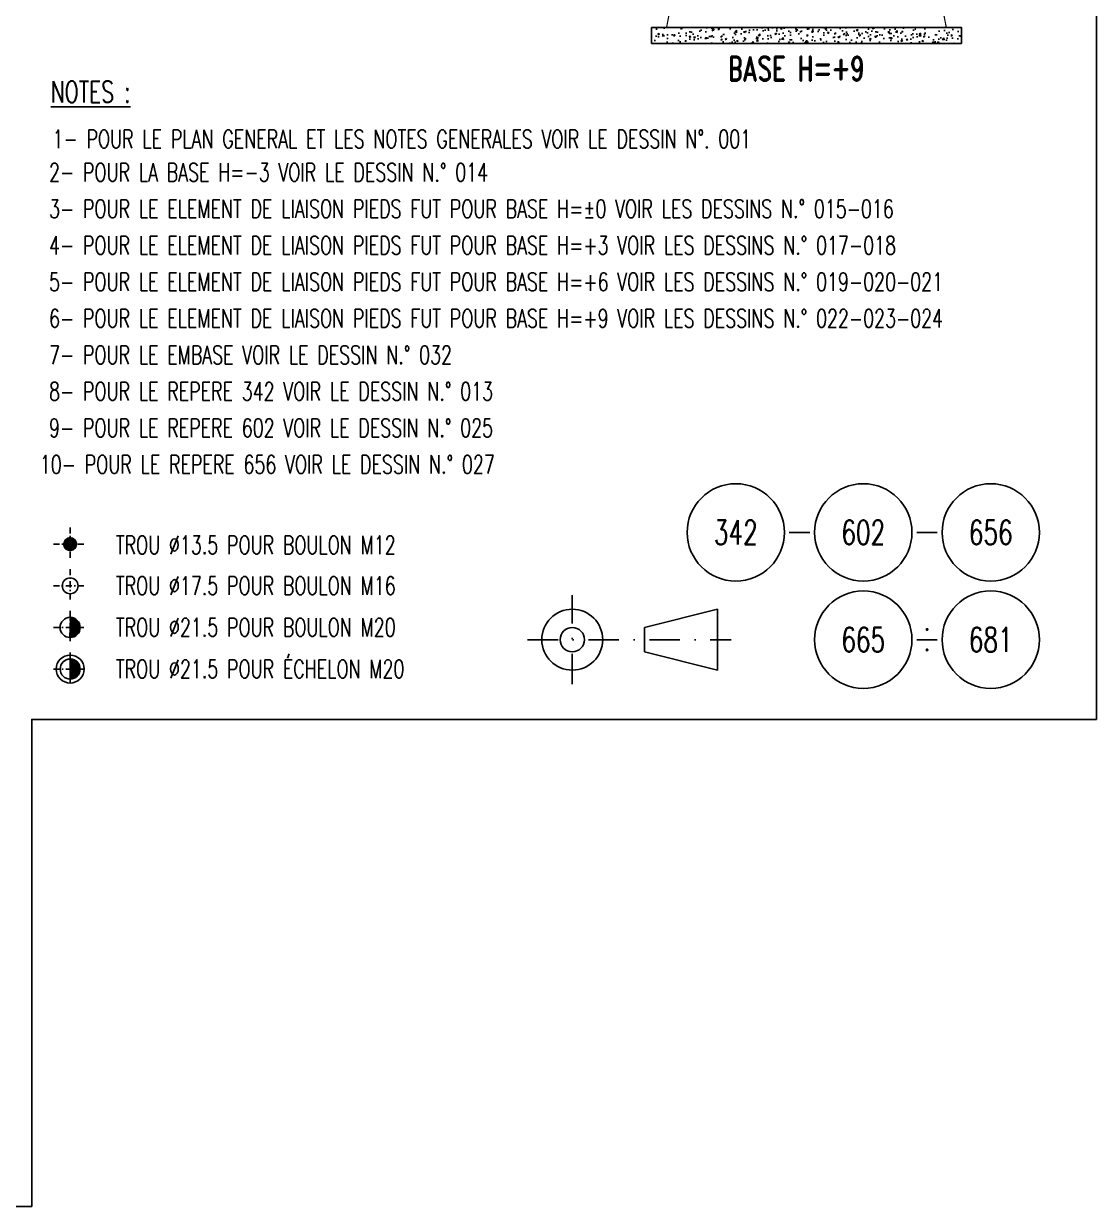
# Model space of a CAD drawing. Extents: x 650600 to 666820, y -4460 to 7020.
# Drawn here: x 663293 to 666820, y -4460 to -574 of the extents above; entities that cross this region are included whole.
import ezdxf
from ezdxf.enums import TextEntityAlignment as Align

# ---------------------------------------------------------------- set-up
doc = ezdxf.new("R2010")
doc.units = 0
doc.header["$LTSCALE"] = 200
doc.header["$MEASUREMENT"] = 0
doc.linetypes.add('DASHDOT', pattern=[1, 0.5, -0.25, 0, -0.25])
doc.layers.get('0').update_dxf_attribs({"linetype": 'CONTINUOUS'})
for name, color, linetype in [('BOLLINI_1', 7, 'CONTINUOUS'), ('LM', 7, 'CONTINUOUS'), ('LS', 7, 'CONTINUOUS'), ('MZ', 6, 'DASHDOT'), ('NOTATION', 2, 'CONTINUOUS')]:
    doc.layers.add(name, color=color, linetype=linetype)
doc.styles.add('RD', font='ROMAND8.SHX', dxfattribs={"width": 0.7})
doc.styles.add('RQL', font='ROMANS8.SHX', dxfattribs={"width": 0.7})
doc.styles.add('RS', font='ROMANS8.shx', dxfattribs={"width": 0.7})

# ---------------------------------------------------------------- blocks, each defined once
blk = doc.blocks.new('xxx')
blk.add_circle((0, 0), 8)
at = {"color": 3, "style": 'RQL', "width": 0.7}
blk.add_attdef('POS', text='', height=4, dxfattribs=at).set_placement((0, 0), align=Align.MIDDLE)
at = {"color": 3, "style": 'RQL', "width": 0.7, "flags": 1}
blk.add_attdef('POS1', (-0.39, -5.42), '', height=2, dxfattribs=at)
at = {"style": 'RQL', "width": 0.7, "flags": 1}
blk.add_attdef('TIPO', (-0.39, -8.66), '', height=2, dxfattribs=at)
blk = doc.blocks.new('12')
at = {"color": 0}
for p, q in [((-1, 0.06), (-0.06, 1)), ((-1, 0.01), (-0.01, 1)), ((-1, -0.03), (0.03, 1)), ((-1, -0.07), (0.07, 1)), ((0.09, -1), (-1, 0.09)), ((0.05, -1), (-1, 0.05)), ((0, -1), (-1, 0)), ((-0.99, 0.16), (-0.16, 0.99)), ((-0.99, 0.11), (-0.11, 0.99)), ((-0.99, -0.11), (0.11, 0.99)), ((-0.99, -0.15), (0.15, 0.99)), ((0.17, -0.99), (-0.99, 0.17)), ((0.13, -0.99), (-0.99, 0.13)), ((-0.98, 0.22), (-0.22, 0.98)), ((-0.98, -0.19), (0.19, 0.98)), ((0.21, -0.98), (-0.98, 0.21)), ((-0.97, -0.23), (0.23, 0.97)), ((0.24, -0.97), (-0.97, 0.24)), ((-0.96, 0.28), (-0.28, 0.96)), ((-0.96, -0.27), (0.27, 0.96)), ((0.28, -0.96), (-0.96, 0.28)), ((-0.95, -0.3), (0.3, 0.95)), ((0.31, -0.95), (-0.95, 0.31)), ((-0.94, 0.34), (-0.34, 0.94)), ((-0.94, -0.33), (0.33, 0.94)), ((0.35, -0.94), (-0.94, 0.35)), ((-0.93, -0.37), (0.37, 0.93)), ((0.38, -0.93), (-0.93, 0.38)), ((-0.92, -0.4), (0.4, 0.92)), ((-0.91, 0.42), (-0.42, 0.91)), ((0.41, -0.91), (-0.91, 0.41)), ((-0.9, -0.43), (0.43, 0.9)), ((0.44, -0.9), (-0.9, 0.44)), ((-0.89, -0.46), (0.46, 0.89)), ((0.47, -0.88), (-0.88, 0.47)), ((-0.87, -0.49), (0.49, 0.87)), ((0.5, -0.87), (-0.87, 0.5)), ((-0.86, 0.52), (-0.52, 0.86)), ((-0.86, -0.52), (0.52, 0.86)), ((0.53, -0.85), (-0.85, 0.53)), ((-0.84, -0.54), (0.54, 0.84)), ((0.55, -0.83), (-0.83, 0.55)), ((-0.82, -0.57), (0.57, 0.82)), ((0.58, -0.81), (-0.81, 0.58)), ((-0.8, -0.6), (0.6, 0.8)), ((0.61, -0.79), (-0.79, 0.61)), ((-0.78, -0.62), (0.62, 0.78)), ((0.63, -0.78), (-0.78, 0.63)), ((-0.76, -0.65), (0.65, 0.76)), ((0.66, -0.75), (-0.75, 0.66)), ((-0.74, -0.67), (0.67, 0.74)), ((0.68, -0.73), (-0.73, 0.68)), ((-0.72, -0.69), (0.69, 0.72)), ((0.7, -0.71), (-0.71, 0.7)), ((-0.7, -0.72), (0.72, 0.7)), ((0.73, -0.69), (-0.69, 0.73)), ((0.75, -0.67), (-0.67, 0.75)), ((-0.67, -0.74), (0.74, 0.67)), ((-0.65, -0.76), (0.76, 0.65)), ((0.77, -0.64), (-0.64, 0.77)), ((-0.63, -0.78), (0.78, 0.63)), ((0.79, -0.62), (-0.62, 0.79)), ((-0.6, -0.8), (0.8, 0.6)), ((0.81, -0.59), (-0.59, 0.81)), ((-0.57, -0.82), (0.82, 0.57)), ((0.83, -0.56), (-0.56, 0.83)), ((-0.55, -0.84), (0.84, 0.55)), ((0.84, -0.54), (-0.54, 0.84)), ((-0.52, -0.85), (0.85, 0.52)), ((0.86, -0.51), (-0.51, 0.86)), ((-0.49, -0.87), (0.87, 0.49)), ((0.88, -0.48), (-0.48, 0.88)), ((-0.46, -0.89), (0.89, 0.46)), ((0.89, -0.45), (-0.45, 0.89)), ((-0.43, -0.9), (0.9, 0.43)), ((0.91, -0.42), (-0.42, 0.91)), ((-0.4, -0.92), (0.92, 0.4)), ((0.92, -0.39), (-0.39, 0.92)), ((-0.37, -0.93), (0.93, 0.37)), ((0.93, -0.36), (-0.36, 0.93)), ((-0.34, -0.94), (0.94, 0.34)), ((0.95, -0.33), (-0.33, 0.95)), ((-0.3, -0.95), (0.95, 0.3)), ((0.96, -0.29), (-0.29, 0.96)), ((-0.27, -0.96), (0.96, 0.27)), ((0.97, -0.26), (-0.26, 0.97)), ((-0.23, -0.97), (0.97, 0.23)), ((0.98, -0.22), (-0.22, 0.98)), ((-0.2, -0.98), (0.98, 0.2)), ((0.98, -0.18), (-0.18, 0.98)), ((-0.16, -0.99), (0.99, 0.16)), ((0.99, -0.14), (-0.14, 0.99)), ((-0.12, -0.99), (0.99, 0.12)), ((0.99, -0.1), (-0.1, 0.99)), ((-0.08, -1), (1, 0.08)), ((1, -0.06), (-0.06, 1)), ((-0.04, -1), (1, 0.04)), ((1, -0.02), (-0.02, 1)), ((1, 0.02), (0.02, 1)), ((1, 0.07), (0.07, 1)), ((0.99, 0.12), (0.12, 0.99)), ((0.98, 0.17), (0.17, 0.98)), ((0.97, 0.23), (0.23, 0.97)), ((0.96, 0.29), (0.29, 0.96)), ((0.93, 0.36), (0.36, 0.93)), ((0.9, 0.44), (0.44, 0.9)), ((0.84, 0.55), (0.55, 0.84)), ((-0.04, -1), (-1, -0.04)), ((-0.09, -1), (-1, -0.09)), ((-0.14, -0.99), (-0.99, -0.14)), ((-0.2, -0.98), (-0.98, -0.2)), ((-0.25, -0.97), (-0.97, -0.25)), ((-0.32, -0.95), (-0.95, -0.32)), ((-0.39, -0.92), (-0.92, -0.39)), ((-0.48, -0.88), (-0.88, -0.48)), ((-0.6, -0.8), (-0.8, -0.6)), ((0.01, -1), (1, -0.01)), ((0.05, -1), (1, -0.05)), ((0.1, -0.99), (0.99, -0.1)), ((0.15, -0.99), (0.99, -0.15)), ((0.21, -0.98), (0.98, -0.21)), ((0.27, -0.96), (0.96, -0.27)), ((0.33, -0.94), (0.94, -0.33)), ((0.41, -0.91), (0.91, -0.41)), ((0.5, -0.87), (0.87, -0.5)), ((0.66, -0.75), (0.75, -0.66))]:
    blk.add_line(p, q, dxfattribs=at)
blk.add_circle((0, 0), 1)
blk = doc.blocks.new('16')
blk.add_circle((0, 0), 1)
blk = doc.blocks.new('20')
at = {"color": 0}
for p, q in [((0, 0.98), (0.02, 1)), ((0, 0.94), (0.06, 1)), ((1, -0.01), (0, 0.99)), ((0, 0.89), (0.1, 0.99)), ((0, 0.85), (0.14, 0.99)), ((0, 0.8), (0.18, 0.98)), ((0, 0.76), (0.22, 0.98)), ((0, 0.71), (0.25, 0.97)), ((0, 0.67), (0.29, 0.96)), ((1, -0.05), (0, 0.95)), ((0, 0.62), (0.32, 0.95)), ((0, 0.58), (0.36, 0.93)), ((0, 0.53), (0.39, 0.92)), ((0, 0.49), (0.42, 0.91)), ((1, -0.09), (0, 0.9)), ((0, 0.44), (0.45, 0.89)), ((0, 0.4), (0.48, 0.88)), ((0.99, -0.13), (0, 0.86)), ((0, 0.35), (0.51, 0.86)), ((0, 0.31), (0.54, 0.84)), ((0, 0.26), (0.56, 0.83)), ((0.99, -0.17), (0, 0.81)), ((0, 0.22), (0.59, 0.81)), ((0, 0.17), (0.61, 0.79)), ((0.98, -0.21), (0, 0.77)), ((0, 0.13), (0.64, 0.77)), ((0, 0.08), (0.66, 0.75)), ((0, 0.04), (0.69, 0.73)), ((0.97, -0.25), (0, 0.72)), ((0, -0.01), (0.71, 0.7)), ((0.96, -0.28), (0, 0.68)), ((0, -0.05), (0.73, 0.68)), ((0, -0.1), (0.75, 0.66)), ((0.95, -0.32), (0, 0.63)), ((0, -0.14), (0.77, 0.63)), ((0, -0.19), (0.79, 0.61)), ((0.94, -0.35), (0, 0.59)), ((0, -0.23), (0.81, 0.58)), ((0, -0.28), (0.83, 0.56)), ((0.92, -0.38), (0, 0.54)), ((0, -0.32), (0.85, 0.53)), ((0.91, -0.41), (0, 0.5)), ((0, -0.36), (0.87, 0.5)), ((0, -0.41), (0.88, 0.47)), ((0.9, -0.44), (0, 0.45)), ((0, -0.45), (0.9, 0.44)), ((0.88, -0.47), (0, 0.41)), ((0, -0.5), (0.91, 0.41)), ((0, -0.54), (0.92, 0.38)), ((0.87, -0.5), (0, 0.36)), ((0, -0.59), (0.94, 0.35)), ((0.85, -0.53), (0, 0.32)), ((0, -0.63), (0.95, 0.31)), ((0, -0.68), (0.96, 0.28)), ((0.83, -0.56), (0, 0.27)), ((0, -0.72), (0.97, 0.25)), ((0.81, -0.58), (0, 0.23)), ((0, -0.77), (0.98, 0.21)), ((0.79, -0.61), (0, 0.18)), ((0, -0.81), (0.99, 0.17)), ((0.77, -0.63), (0, 0.14)), ((0, -0.86), (0.99, 0.13)), ((0.75, -0.66), (0, 0.09)), ((0, -0.9), (1, 0.09)), ((0.73, -0.68), (0, 0.05)), ((0, -0.95), (1, 0.05)), ((0.71, -0.7), (0, 0.01)), ((0, -0.99), (1, 0.01)), ((1, 0.04), (0.04, 1)), ((1, 0.09), (0.09, 1)), ((0.99, 0.14), (0.14, 0.99)), ((0.98, 0.19), (0.19, 0.98)), ((0.97, 0.25), (0.25, 0.97)), ((0.95, 0.31), (0.31, 0.95)), ((0.92, 0.38), (0.38, 0.92)), ((0.88, 0.47), (0.47, 0.88)), ((0.81, 0.59), (0.59, 0.81)), ((0.69, -0.73), (0, -0.04)), ((0.66, -0.75), (0, -0.08)), ((0.64, -0.77), (0, -0.13)), ((0.61, -0.79), (0, -0.17)), ((0.59, -0.81), (0, -0.22)), ((0.56, -0.83), (0, -0.26)), ((0.54, -0.84), (0, -0.31)), ((0.51, -0.86), (0, -0.35)), ((0.48, -0.88), (0, -0.4)), ((0.45, -0.89), (0, -0.44)), ((0.42, -0.91), (0, -0.49)), ((0.39, -0.92), (0, -0.53)), ((0.36, -0.93), (0, -0.58)), ((0.32, -0.95), (0, -0.62)), ((0.29, -0.96), (0, -0.67)), ((0.25, -0.97), (0, -0.71)), ((0.22, -0.98), (0, -0.76)), ((0.18, -0.98), (0, -0.8)), ((0.14, -0.99), (0, -0.85)), ((0.1, -0.99), (0, -0.89)), ((0.04, -1), (1, -0.04)), ((0.09, -1), (1, -0.09)), ((0.14, -0.99), (0.99, -0.14)), ((0.19, -0.98), (0.98, -0.19)), ((0.25, -0.97), (0.97, -0.25)), ((0.31, -0.95), (0.95, -0.31)), ((0.38, -0.92), (0.92, -0.38)), ((0.47, -0.88), (0.88, -0.47)), ((0.59, -0.81), (0.81, -0.59))]:
    blk.add_line(p, q, dxfattribs=at)
blk.add_line((0, 1), (0, -1))
blk.add_circle((0, 0), 1)

msp = doc.modelspace()

# ---------------------------------------------------------------- hatches: boundary and pattern name
at = {"layer": 'LS'}
h = msp.add_hatch(dxfattribs=at)
h.set_pattern_fill('AR-CONC', color=3, scale=7.200107, style=0)
h.set_pattern_definition([(50, (642841.285, -5138.335), (51.6435, -4.51822), [5.40008, -59.40088]), (355, (642841.285, -5138.335), (-9.99024, 54.15864), [4.32006, -47.5207]), (100.4514, (642845.59, -5138.71), (41.65329, 49.64038), [4.58936, -50.48298]), (46.1842, (642841.285, -5123.934), (76.8425, -11.91755), [8.10012, -89.10132]), (96.6356, (642847.69, -5124.93), (67.29671, 70.13753), [6.88404, -75.72446]), (351.1842, (642841.285, -5123.934), (67.29666, 70.13758), [6.4801, -71.28106]), (21, (642848.485, -5127.534), (42.977945, -28.98899), [5.40008, -59.40088]), (326, (642848.485, -5127.534), (17.51896, 52.21158), [4.32006, -47.5207]), (71.4514, (642852.067, -5129.95), (60.49693, 23.22254), [4.58936, -50.48298]), (37.5, (642841.285, -5138.335), (0.875523, 23.968713), [0, -46.944696, 0, -48.240715, 0, -47.700707]), (7.5, (642841.285, -5138.335), (18.941288, 28.398064), [0, -27.504408, 0, -45.86468, 0, -18.18027]), (327.5, (642825.229, -5138.335), (38.435785, -1.623975), [0, -18.000267, 0, -56.160833, 0, -74.521105]), (317.5, (642818.03, -5138.335), (41.990027, 7.207666), [0, -23.400347, 0, -37.296553, 0, -52.920785])])
h.paths.add_polyline_path([(666376.455, -586.237), (665357.735, -586.237), (665357.735, -638.719), (666376.455, -638.719)])

# ---------------------------------------------------------------- linework, layer by layer
at = {"color": 0}
for p, q in [((665334.371, -2558.15), (665574.808, -2498.15)), ((665574.808, -2498.15), (665574.808, -2698.15)), ((665334.371, -2558.15), (665334.371, -2638.15)), ((665574.808, -2698.15), (665334.371, -2638.15))]:
    msp.add_line(p, q, dxfattribs=at)
for radius in [100, 40]:
    msp.add_circle((665097.1, -2598.15), radius, dxfattribs=at)
at = {"layer": 'LS', "color": 0}
for p, q in [((665878.027, -2245.758), (665810.692, -2245.758)), ((666297.152, -2245.758), (666229.817, -2245.758)), ((666297.152, -2598.15), (666229.817, -2598.15))]:
    msp.add_line(p, q, dxfattribs=at)
at = {"layer": 'LS', "color": 8}
msp.add_lwpolyline([(650600.201, 7019.728), (650600.201, -4460.272), (663320.201, -4460.272), (663320.201, -2860.272), (666820.201, -2860.272), (666820.201, 7019.728), (650600.201, 7019.728)], close=True, dxfattribs=at)
at = {"layer": 'LS', "color": 3, "ltscale": 0.01, "const_width": 4}
for points in [[(665427.799, -480.971), (665407.167, -586.237)], [(666306.185, -480.971), (666326.818, -586.237)]]:
    msp.add_lwpolyline(points, dxfattribs=at)
at = {"layer": 'LS', "color": 3}
msp.add_lwpolyline([(665357.735, -586.237), (666376.455, -586.237), (666376.455, -638.719), (665357.735, -638.719)], close=True, dxfattribs=at)
at = {"layer": 'LS', "color": 0, "const_width": 4.5}
for points in [[(666260.735, -2564.483, 1), (666266.235, -2564.483, 1)], [(666260.735, -2631.818, 1), (666266.235, -2631.818, 1)]]:
    msp.add_lwpolyline(points, format="xyb", close=True, dxfattribs=at)
at = {"layer": 'LS', "color": 0}
msp.add_circle((663446.36, -2694.792), 45.935, dxfattribs=at)
at = {"layer": 'MZ', "ltscale": 0.2}
for p, q in [((663446.36, -2229.453), (663446.36, -2339.171)), ((663391.501, -2284.312), (663501.219, -2284.312)), ((663446.36, -2366.279), (663446.36, -2475.998)), ((663446.36, -2366.279), (663446.36, -2475.998)), ((663391.501, -2421.138), (663501.219, -2421.138)), ((663391.501, -2421.138), (663501.219, -2421.138)), ((663446.36, -2503.106), (663446.36, -2612.824)), ((663391.501, -2557.965), (663501.219, -2557.965)), ((663391.501, -2557.965), (663501.219, -2557.965)), ((663446.36, -2639.933), (663446.36, -2749.651)), ((663391.501, -2694.792), (663501.219, -2694.792))]:
    msp.add_line(p, q, dxfattribs=at)
at = {"layer": 'MZ'}
for p, q in [((665097.1, -2744.757), (665097.1, -2451.543)), ((664950.493, -2598.15), (665620.003, -2598.15))]:
    msp.add_line(p, q, dxfattribs=at)

# ---------------------------------------------------------------- block references
at = {"layer": 'BOLLINI_1', "xscale": 19.9979999999973, "yscale": 19.9979999999973, "zscale": 19.9979999999973}
for p, values in [((665634.796, -2245.758), {'POS': '342'}), ((666053.922, -2245.758), {'POS': '602'}), ((666473.048, -2245.758), {'POS': '656'}), ((666053.922, -2598.15), {'POS': '665'}), ((666473.048, -2598.15), {'POS': '681'})]:
    msp.add_blockref('xxx', p, dxfattribs=at).add_auto_attribs(values)
at = {"layer": 'LM'}
for name, p, xscale, yscale, zscale, rotation in [('12', (663446.36, -2284.312), 20.79999999948258, 20.79999999948258, 20.79999999948258, 344.7569620653314), ('16', (663446.36, -2421.138), 26.00000000013639, 26.00000000013639, 26.00000000013639, 280.755082505952), ('20', (663446.36, -2557.965), 33, 33, 33, 358.474256613)]:
    msp.add_blockref(name, p, dxfattribs=dict(at, xscale=xscale, yscale=yscale, zscale=zscale, rotation=rotation))
at = {"layer": 'LM', "xscale": 32.90000000037241, "yscale": 32.90000000037241, "zscale": 32.90000000037241}
msp.add_blockref('20', (663446.36, -2694.792), dxfattribs=at)

# ---------------------------------------------------------------- texts
at = {"layer": 'LM', "color": 0, "style": 'RS', "width": 0.7}
msp.add_text('1- POUR LE PLAN GENERAL ET LES NOTES GENERALES VOIR LE DESSIN N%%D. 001', height=60, dxfattribs=at).set_placement((663388.494, -982.848))
at = {"layer": 'LM', "style": 'RS', "width": 0.7}
for s, p in [('2- POUR LA BASE H=-3 VOIR LE DESSIN N.° 014', (663376.883, -1092.338)), ('3- POUR LE ELEMENT DE LIAISON PIEDS FUT POUR BASE H=%%P0 VOIR LES DESSINS N.° 015-016', (663376.883, -1212.338)), ('4- POUR LE ELEMENT DE LIAISON PIEDS FUT POUR BASE H=+3 VOIR LES DESSINS N.° 017-018', (663376.883, -1332.338)), ('5- POUR LE ELEMENT DE LIAISON PIEDS FUT POUR BASE H=+6 VOIR LES DESSINS N.° 019-020-021', (663376.883, -1452.338)), ('6- POUR LE ELEMENT DE LIAISON PIEDS FUT POUR BASE H=+9 VOIR LES DESSINS N.° 022-023-024', (663376.883, -1572.338)), ('7- POUR LE EMBASE VOIR LE DESSIN N.° 032', (663376.883, -1692.338)), ('8- POUR LE REPERE 342 VOIR LE DESSIN N.° 013', (663376.883, -1812.338)), ('9- POUR LE REPERE 602 VOIR LE DESSIN N.° 025', (663376.883, -1932.338)), ('10- POUR LE REPERE 656 VOIR LE DESSIN N.° 027', (663346.626, -2052.338))]:
    msp.add_text(s, height=60, dxfattribs=at).set_placement(p)
at = {"layer": 'LM', "linetype": 'ByBlock', "style": 'RS', "width": 0.7}
for s, p in [('TROU %%C13.5 POUR BOULON M12', (663596.64, -2316.873)), ('TROU %%C17.5 POUR BOULON M16', (663596.678, -2450.655)), ('TROU %%C21.5 POUR BOULON M20', (663596.678, -2587.482)), ('TROU %%C21.5 POUR ÉCHELON M20', (663596.652, -2724.308))]:
    msp.add_text(s, height=60, dxfattribs=at).set_placement(p)
at = {"layer": 'LS', "color": 3, "insert": (665834.192, -721.362), "char_height": 80, "attachment_point": 5, "style": 'RD'}
msp.add_mtext('BASE H=+9', dxfattribs=at)
at = {"layer": 'NOTATION', "color": 0, "style": 'RS', "width": 0.7}
msp.add_text('%%uNOTES :', height=70, dxfattribs=at).set_placement((663382.339, -833.046))

doc.saveas('drawing.dxf')
